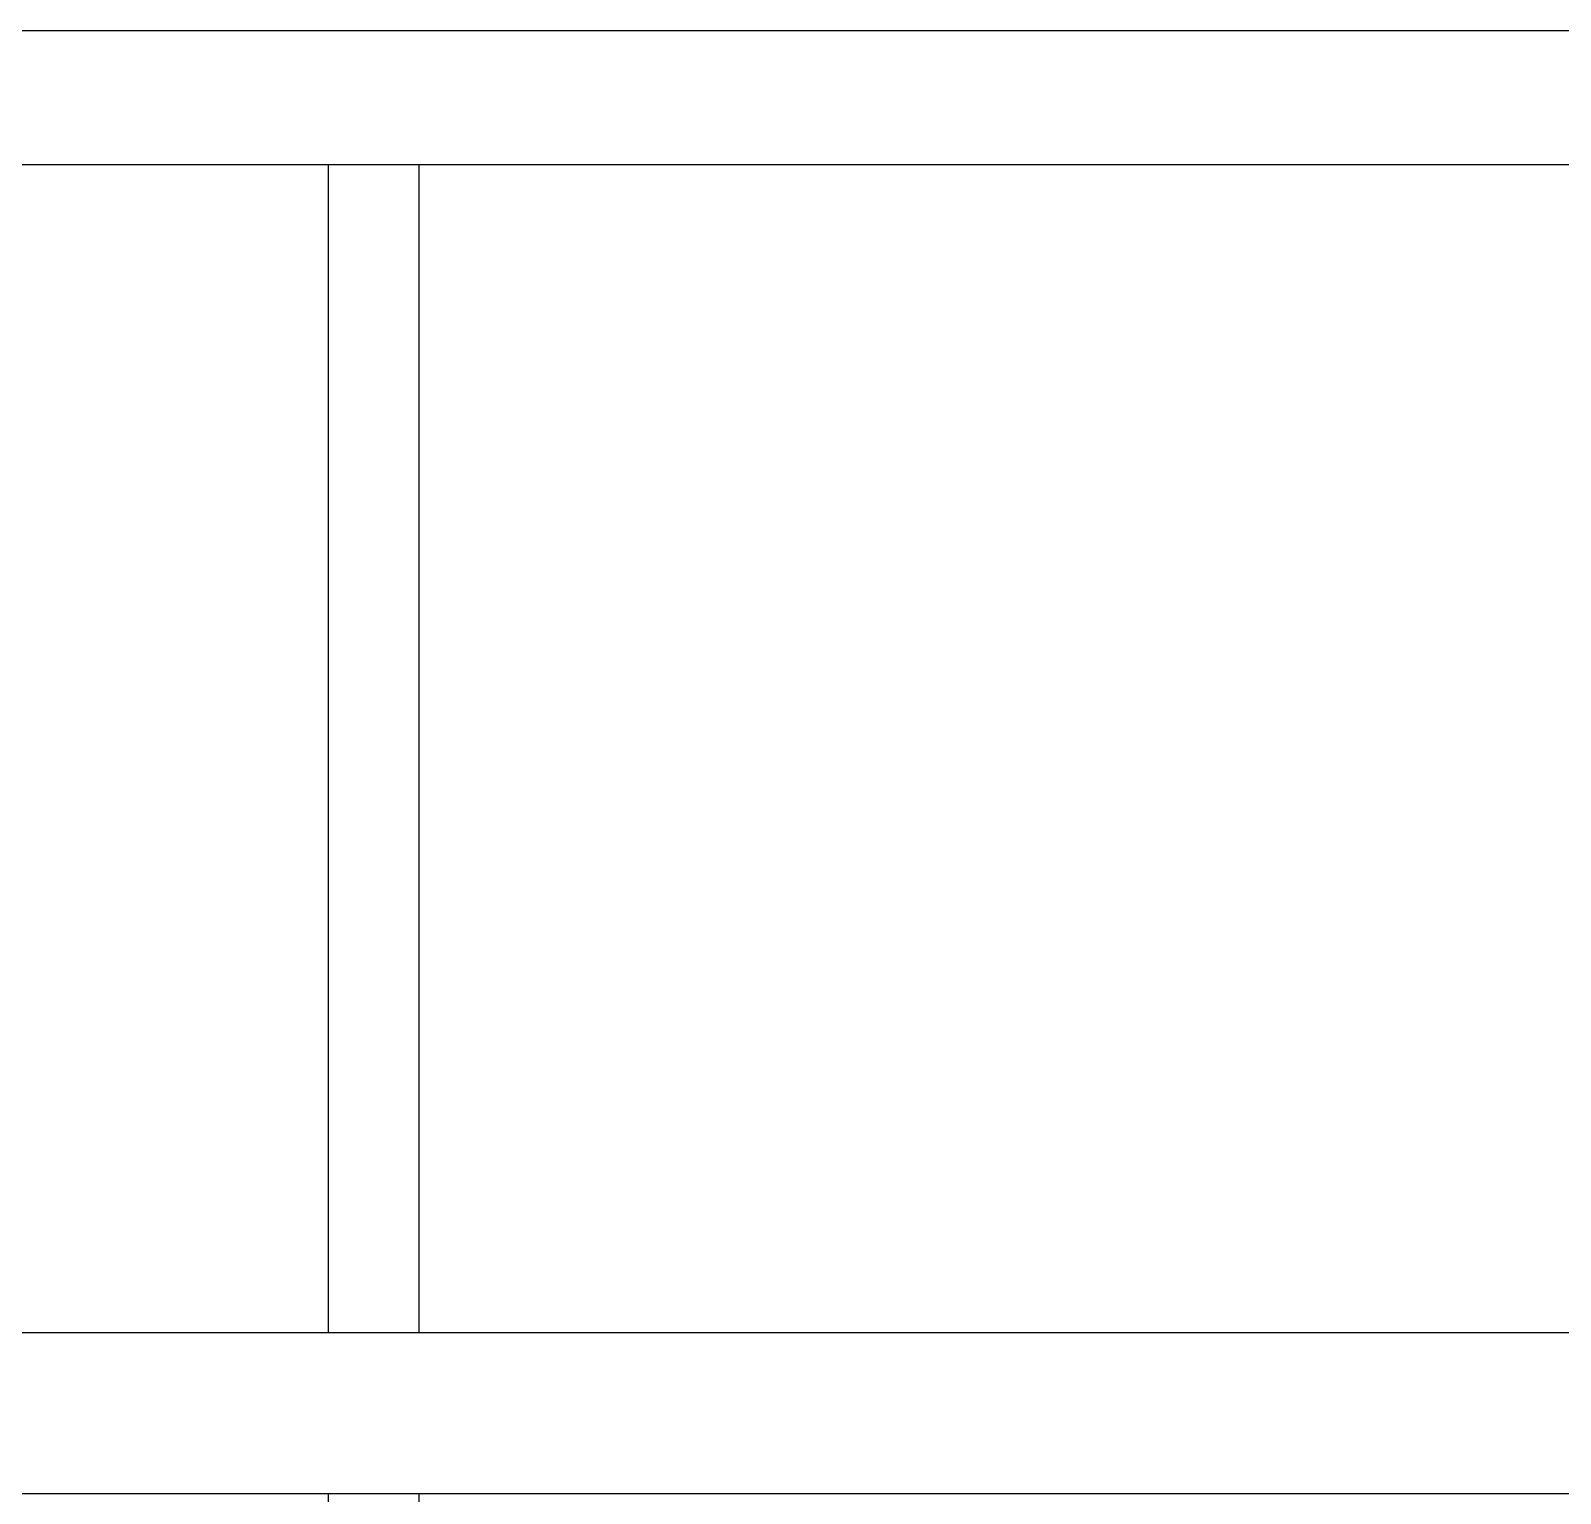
# Model space of a CAD drawing. Header units: millimetres. Extents: x 4862 to 20554, y 7569 to 11262.
# Drawn here: x 6573.01 to 6592.64, y 9160.93 to 9179.68 of the extents above; entities that cross this region are included whole.
import ezdxf

# ---------------------------------------------------------------- set-up
doc = ezdxf.new("R2010")
doc.units = ezdxf.units.MM

# ---------------------------------------------------------------- blocks, each defined once
blk = doc.blocks.new('A$C398a0407')
for p, q in [((8133.99, 5895.43), (9568, 5895.43)), ((8133.99, 5871.3), (9568, 5871.3)), ((8133.99, 5871.3), (9568, 5871.3)), ((8647.72, 5871.3), (8647.72, 5661.01)), ((8664.07, 5871.3), (8664.07, 5661.01)), ((8133.99, 5661.01), (9568, 5661.01)), ((8133.99, 5632.05), (9568, 5632.05)), ((8647.72, 5632.05), (8647.72, 4249.19)), ((8664.07, 5632.05), (8664.07, 4249.19))]:
    blk.add_line(p, q)

msp = doc.modelspace()

# ---------------------------------------------------------------- block references
at = {"xscale": 0.07121552266649725, "yscale": 0.07121552266649725, "zscale": 0.07121552266649725}
msp.add_blockref('A$C398a0407', (5960.981, 8759.836), dxfattribs=at)

doc.saveas('drawing.dxf')
